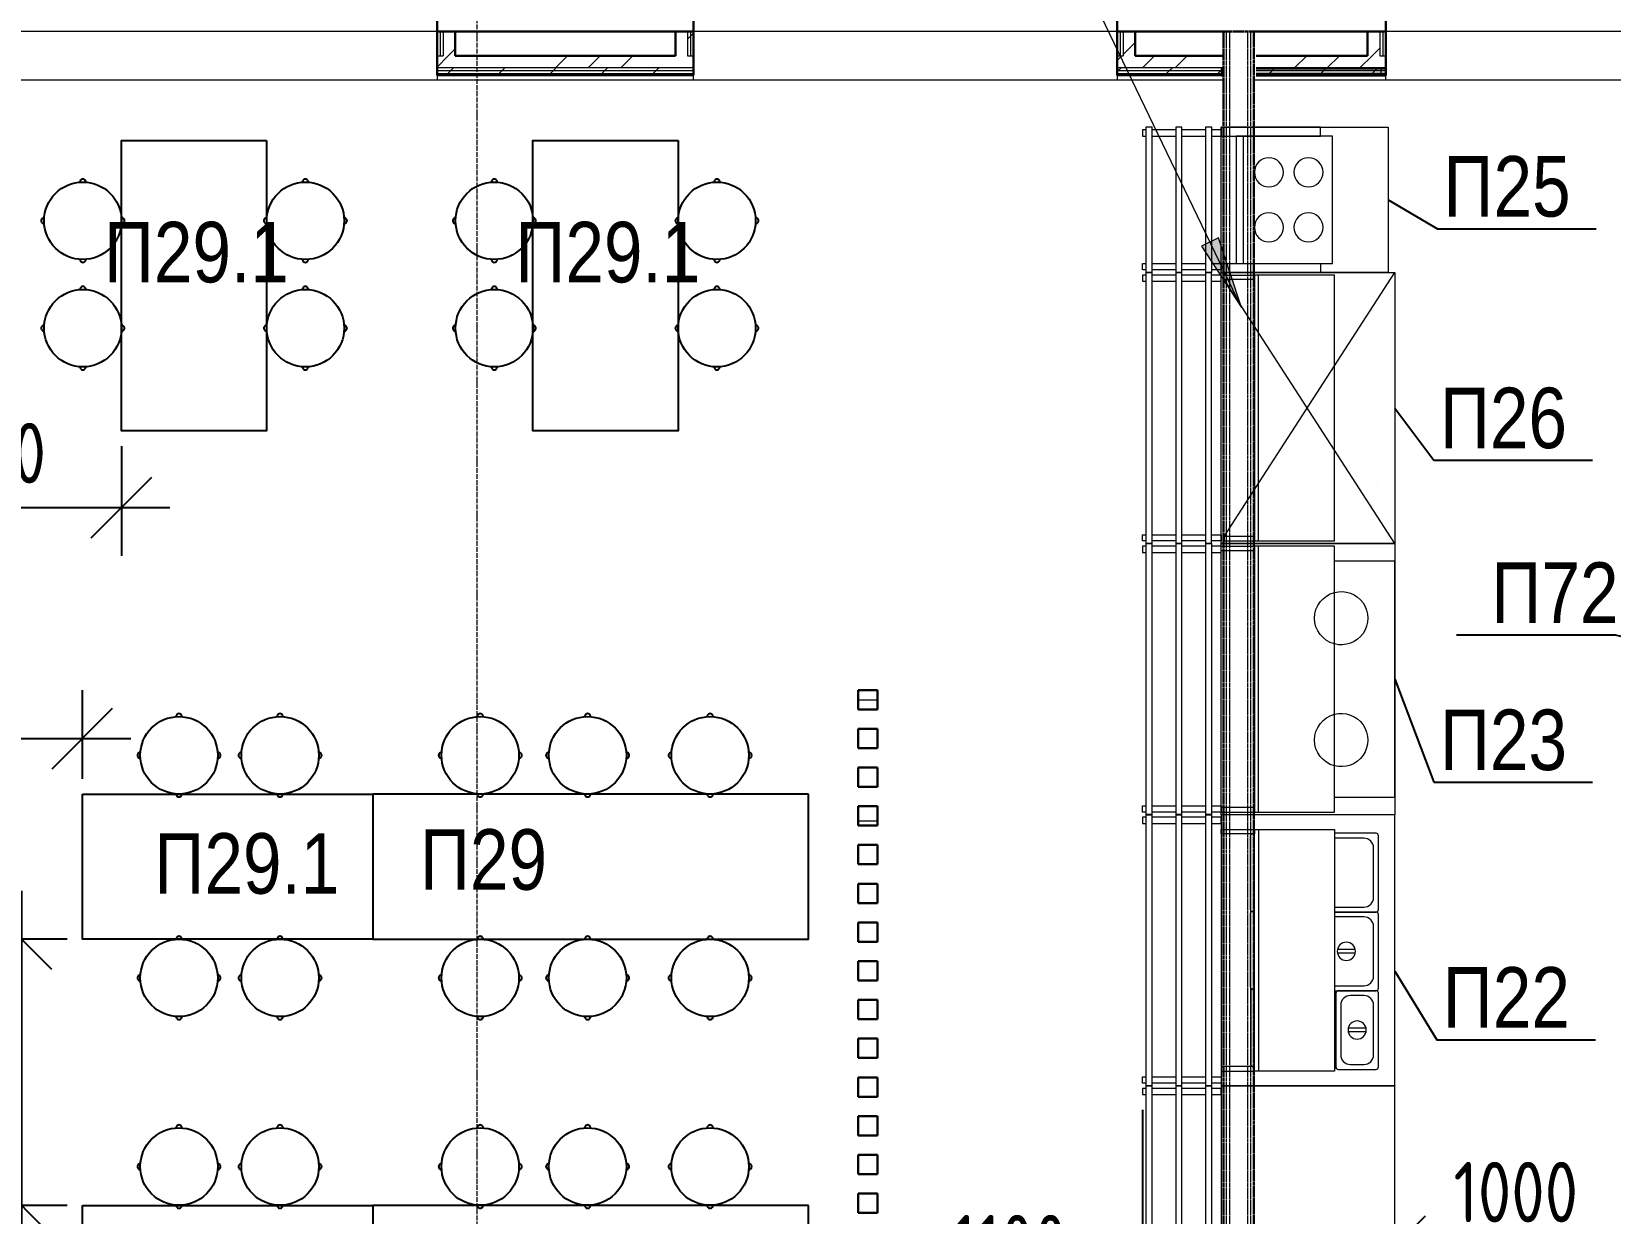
# Model space of a CAD drawing. Header units: millimetres. Extents: x -215207 to 92095, y -30385 to 123050.
# Drawn here: x -159975 to -153452, y 26559 to 31441 of the extents above; entities that cross this region are included whole.
import ezdxf
from ezdxf import colors
from ezdxf.entities.mleader import LeaderData, LeaderLine
from ezdxf.enums import TextEntityAlignment as Align
from ezdxf.math import Vec2, Vec3

# ---------------------------------------------------------------- set-up
doc = ezdxf.new("R2010")
doc.units = ezdxf.units.MM
doc.linetypes.add('ADSK_Линия сетки', pattern=[25, 20, -2.5, 0, -2.5])
doc.linetypes.add('ADSK_Сверху', pattern=[4.5, 3, -1.5])
for name, color, linetype, lineweight in [('Аннотация', 7, 'Continuous', 20), ('ДОНМ_ТХ_Анно', 84, 'Continuous', 20), ('ОБОРУДОВАНИЕ И МЕБЕЛЬ', 252, 'Continuous', 18), ('Ограждение', 7, 'Continuous', 9), ('Оси', 7, 'Continuous', 9), ('Стены внутренние', 7, 'Continuous', 20), ('Стены наружные', 7, 'Continuous', 20), ('Стены штриховка', 7, 'Continuous', 9), ('ТХ Вспомогательное оборудование', 86, 'Continuous', 9), ('ТХ Тепловое оборудование', 14, 'Continuous', 9), ('ТХ Холодильное оборудование', 150, 'Continuous', 9), ('ТХ ЭО (электрооборудование)', 20, 'Continuous', 13)]:
    doc.layers.add(name, color=color, linetype=linetype, lineweight=lineweight)
for name, color, linetype in [('тх разм', 7, 'Continuous'), ('ТХ_(нейтральное оборудование_мебель)', 32, 'Continuous'), ('ТХ_ПД_ЭО (все электрическое оборудование - кроме вытяжных зонтов)', 20, 'Continuous'), ('ТХ_размеры', 7, 'Continuous')]:
    doc.layers.add(name, color=color, linetype=linetype)
doc.styles.add('ГОСТ 2.304', font='CS_Gost2304.shx')
doc.styles.add('ТХ_ДОНМ', font='ARIALN.TTF')
doc.dimstyles.new('СПДС', dxfattribs={"dimscale": 100, "dimtxt": 2.5, "dimasz": 2.5, "dimexe": 2, "dimexo": 0.625, "dimgap": 1, "dimtad": 1, "dimdec": 0, "dimtxsty": 'ГОСТ 2.304', "dimblk": 'OBLIQUE', "dimblk1": 'OBLIQUE', "dimblk2": 'OBLIQUE', "dimcen": 2.5, "dimdle": 2, "dimadec": 0, "dimazin": 2, "dimtfac": 0.75, "dimtdec": 4, "dimtmove": 1, "dimatfit": 3, "dimfxl": 0, "dimtolj": 1, "dimarcsym": 0})

# ---------------------------------------------------------------- blocks, each defined once
blk = doc.blocks.new('1 этаж 21082025')
at = {"layer": 'Аннотация', "lineweight": 20}
blk.add_hatch(color=256, dxfattribs=at).paths.add_polyline_path([(44958.7, -1139.3), (44864.2, -851.8), (44793.1, -886.1)])
for p, q in [((44958.7, -1139.3), (43185.2, 2546.3)), ((44864.2, -851.8), (44793.1, -886.1)), ((44793.1, -886.1), (44958.7, -1139.3)), ((44958.7, -1139.3), (44864.2, -851.8))]:
    blk.add_line(p, q, dxfattribs=at)
at = {"layer": 'Ограждение'}
for p, q in [((41635, 0), (39885, 0)), ((44445, 0), (42695, 0)), ((47305, 0), (45555, 0)), ((41635, -180), (41635, -200)), ((42695, -200), (42695, -180)), ((44445, -180), (44445, -200)), ((45555, -200), (45555, -182)), ((44885, -200), (33200, -200)), ((41635, -200), (39885, -200)), ((44445, -200), (42695, -200)), ((47400, -200), (45009.9, -200)), ((47305, -200), (45555, -200))]:
    blk.add_line(p, q, dxfattribs=at)
at = {"layer": 'Оси', "linetype": 'ADSK_Линия сетки'}
blk.add_line((41800, 5350.6), (41800, -60626.1), dxfattribs=at)
at = {"layer": 'Стены внутренние', "lineweight": 30}
for p, q in [((41635, 0), (41635, 550)), ((42695, 0), (42695, 550)), ((44445, 0), (44445, 550)), ((45555, 0), (45555, 550)), ((42620, 0), (41710, 0)), ((44520, 0), (44885, 0)), ((45480, 0), (45010, 0)), ((43455, -2720), (43375, -2720)), ((43375, -2720), (43375, -2800)), ((43455, -2800), (43455, -2720)), ((43375, -2800), (43455, -2800)), ((43455, -2880), (43375, -2880)), ((43375, -2880), (43375, -2960)), ((43455, -2960), (43455, -2880)), ((43375, -2960), (43455, -2960)), ((43455, -3040), (43375, -3040)), ((43375, -3040), (43375, -3120)), ((43455, -3120), (43455, -3040)), ((43375, -3120), (43455, -3120)), ((43455, -3200), (43375, -3200)), ((43375, -3200), (43375, -3280)), ((43455, -3280), (43455, -3200)), ((43375, -3280), (43455, -3280)), ((43455, -3360), (43375, -3360)), ((43375, -3360), (43375, -3440)), ((43455, -3440), (43455, -3360)), ((43375, -3440), (43455, -3440)), ((43455, -3520), (43375, -3520)), ((43375, -3520), (43375, -3600)), ((43455, -3600), (43455, -3520)), ((43375, -3600), (43455, -3600)), ((43455, -3680), (43375, -3680)), ((43375, -3680), (43375, -3760)), ((43455, -3760), (43455, -3680)), ((43375, -3760), (43455, -3760)), ((43455, -3840), (43375, -3840)), ((43375, -3840), (43375, -3920)), ((43455, -3920), (43455, -3840)), ((43375, -3920), (43455, -3920)), ((43455, -4000), (43375, -4000)), ((43375, -4000), (43375, -4080)), ((43455, -4080), (43455, -4000)), ((43375, -4080), (43455, -4080)), ((43455, -4160), (43375, -4160)), ((43375, -4160), (43375, -4240)), ((43455, -4240), (43455, -4160)), ((43375, -4240), (43455, -4240)), ((43455, -4320), (43375, -4320)), ((43375, -4320), (43375, -4400)), ((43455, -4400), (43455, -4320)), ((43375, -4400), (43455, -4400)), ((43455, -4480), (43375, -4480)), ((43375, -4480), (43375, -4560)), ((43455, -4560), (43455, -4480)), ((43375, -4560), (43455, -4560)), ((43455, -4640), (43375, -4640)), ((43375, -4640), (43375, -4720)), ((43455, -4720), (43455, -4640)), ((43375, -4720), (43455, -4720)), ((43455, -4800), (43375, -4800)), ((43375, -4800), (43375, -4880)), ((43455, -4880), (43455, -4800)), ((43375, -4880), (43455, -4880))]:
    blk.add_line(p, q, dxfattribs=at)
at = {"layer": 'Стены внутренние', "linetype": 'Continuous', "lineweight": 9}
for p, q in [((43375, -2760.3), (43455, -2760.3)), ((43375, -3260.3), (43455, -3260.3))]:
    blk.add_line(p, q, dxfattribs=at)
at = {"layer": 'Стены наружные', "linetype": 'Continuous', "lineweight": 9}
for p, q in [((41635, -6.1), (41641.1, 0)), ((42670, -31.8), (42682.5, -19.3)), ((42682.5, -19.3), (42695, -6.8)), ((44470, -94.8), (44520, -44.8)), ((41635, -146.4), (41681.4, -100)), ((41681.4, -100), (41710, -71.4)), ((42124.8, -150), (42174.8, -100)), ((42259.7, -150), (42309.7, -100)), ((42394.7, -150), (42444.7, -100)), ((44445, -119.8), (44464.8, -100)), ((44549.7, -150), (44599.7, -100)), ((44684.6, -150), (44734.6, -100)), ((45178.1, -150), (45228.1, -100)), ((45313, -150), (45363, -100)), ((45448, -150), (45498, -100)), ((45498, -100), (45530, -68)), ((41678.2, -175), (41690.7, -162.5)), ((41690.7, -162.5), (41703.2, -150)), ((41885.4, -180), (41890.4, -175)), ((41890.4, -175), (41902.9, -162.5)), ((41902.9, -162.5), (41915.4, -150)), ((42102.5, -175), (42115, -162.5)), ((42115, -162.5), (42127.5, -150)), ((42309.6, -180), (42314.6, -175)), ((42314.6, -175), (42327.1, -162.5)), ((42327.1, -162.5), (42339.6, -150)), ((42526.8, -175), (42539.3, -162.5)), ((42539.3, -162.5), (42551.8, -150)), ((44445, -166), (44448.5, -162.5)), ((44448.5, -162.5), (44461, -150)), ((44648.1, -175), (44660.6, -162.5)), ((44660.6, -162.5), (44673.1, -150)), ((44855.2, -180), (44860.2, -175)), ((44860.2, -175), (44872.7, -162.5)), ((44872.7, -162.5), (44885, -150.2)), ((45072.4, -175), (45084.9, -162.5)), ((45084.9, -162.5), (45097.4, -150)), ((45284.5, -175), (45297, -162.5)), ((45297, -162.5), (45309.5, -150)), ((45496.6, -175), (45509.1, -162.5)), ((45509.1, -162.5), (45521.6, -150)), ((45536, -182), (45536, -152))]:
    blk.add_line(p, q, dxfattribs=at)
at = {"layer": 'Стены наружные', "lineweight": 30}
for p, q in [((41635, 0), (41635, -175)), ((41710, 0), (41635, 0)), ((41710, -100), (41710, 0)), ((42620, 0), (42620, -100)), ((42695, 0), (42620, 0)), ((42695, -175), (42695, 0)), ((44445, 0), (44445, -175)), ((44520, 0), (44445, 0)), ((44520, -100), (44520, 0)), ((45480, 0), (45480, -100)), ((45555, 0), (45480, 0)), ((45555, -182), (45555, 0)), ((42620, -100), (41710, -100)), ((44885, -100), (44520, -100)), ((45480, -100), (45019.9, -100)), ((41635, -180), (41635, -175)), ((41635, -180), (42695, -180)), ((42695, -180), (42695, -175)), ((44445, -180), (44445, -175)), ((44445, -180), (44877.5, -180)), ((44877.5, -152), (44885, -152)), ((44877.5, -152), (44877.5, -175)), ((44877.5, -175), (44885, -175)), ((44877.5, -180), (44877.5, -182)), ((44877.5, -182), (44885, -182)), ((45019.9, -152), (45555, -152)), ((45555, -175), (45019.9, -175)), ((45019.9, -182), (45555, -182))]:
    blk.add_line(p, q, dxfattribs=at)
at = {"layer": 'Стены наружные', "linetype": 'ADSK_Сверху', "lineweight": 30}
for p, q in [((44885, 0), (44885, -9330)), ((44885, 0), (45010, 0)), ((45010, -7175), (45010, 0))]:
    blk.add_line(p, q, dxfattribs=at)
at = {"layer": 'Стены штриховка'}
for p, q in [((41647.5, 0), (41647.5, -100)), ((41660, 0), (41660, -100)), ((42670, 0), (42670, -100)), ((42682.5, 0), (42682.5, -100)), ((44457.5, 0), (44457.5, -100)), ((44470, 0), (44470, -100)), ((45530, 0), (45530, -100)), ((45542.5, 0), (45542.5, -100)), ((41635, -100), (41660, -100)), ((42670, -100), (42695, -100)), ((44445, -100), (44470, -100)), ((45530, -100), (45555, -100)), ((42695, -150), (41635, -150)), ((42695, -162.5), (41635, -162.5)), ((42695, -175), (41635, -175)), ((41635, -175), (42695, -175)), ((44885, -150), (44445, -150)), ((44885, -162.5), (44445, -162.5)), ((44877.5, -175), (44445, -175)), ((44445, -175), (44877.5, -175)), ((44877.5, -180), (44877.5, -175)), ((45555, -150), (45019.9, -150)), ((45555, -162.5), (45019.9, -162.5))]:
    blk.add_line(p, q, dxfattribs=at)
at = {"layer": 'Стены штриховка', "linetype": 'ADSK_Сверху'}
for p, q in [((44897.5, -7005), (44897.5, 0)), ((44910, -7005), (44910, 0)), ((44985, -7005), (44985, 0)), ((44997.5, -7005), (44997.5, 0))]:
    blk.add_line(p, q, dxfattribs=at)
blk = doc.blocks.new('ТХ_п.686')
at = {"layer": 'ТХ_(нейтральное оборудование_мебель)', "lineweight": 0}
for p, q in [((-187.9, 0), (-285, 0)), ((-65, 0), (-162.2, 0)), ((-285, -25.7), (-187.9, -25.7)), ((-162.2, -25.7), (-65, -25.7)), ((-285, -1072.6), (-187.9, -1072.6)), ((-187.9, -1098.3), (-285, -1098.3)), ((-162.2, -1072.6), (-65, -1072.6)), ((-65, -1098.3), (-162.2, -1098.3))]:
    blk.add_line(p, q, dxfattribs=at)
at = {"layer": 'ТХ_(нейтральное оборудование_мебель)', "lineweight": 0, "flags": 128}
for points in [[(-310.7, 0), (-325, 0), (-325, -25.7), (-310.7, -25.7)], [(-39.3, -25.7), (0.1, -25.7), (0.1, 0), (-39.3, 0)], [(-310.7, -1098.3), (-325, -1098.3), (-325, -1072.6), (-310.7, -1072.6)], [(-39.3, -1072.6), (0.1, -1072.6), (0.1, -1098.3), (-39.3, -1098.3)]]:
    blk.add_lwpolyline(points, dxfattribs=at)
for points in [[(-310.8, -1109.1), (-310.8, 10.9), (-285.1, 10.9), (-285.1, -1109.1)], [(-187.9, -1109.1), (-187.9, 10.9), (-162.2, 10.9), (-162.2, -1109.1)], [(-65.1, -1109.1), (-65.1, 10.9), (-39.4, 10.9), (-39.4, -1109.1)]]:
    blk.add_lwpolyline(points, close=True, dxfattribs=at)
at = {"layer": 'ТХ_ПД_ЭО (все электрическое оборудование - кроме вытяжных зонтов)', "lineweight": 0}
blk.add_line((153.9, 0), (153.9, -1098.3), dxfattribs=at)
at = {"layer": 'ТХ_ПД_ЭО (все электрическое оборудование - кроме вытяжных зонтов)', "lineweight": 0, "flags": 128}
for points in [[(0.1, 10.9), (0.1, -1109.1), (717.1, -1109.1), (717.1, 10.9)], [(137.6, 0), (137.6, -18.9), (0.1, -18.9), (0.1, 0)], [(467.9, 0), (467.9, -1098.3), (137.6, -1098.3), (137.6, 0)], [(137.6, -1098.3), (137.6, -1079.4), (0.1, -1079.4), (0.1, -1098.3)]]:
    blk.add_lwpolyline(points, close=True, dxfattribs=at)
blk.add_lwpolyline([(467.9, -61.8), (717.1, -61.8), (717.1, -1036.5), (467.9, -1036.5)], dxfattribs=at)
at = {"layer": 'ТХ_ПД_ЭО (все электрическое оборудование - кроме вытяжных зонтов)', "lineweight": 0}
for centre, radius, start, end in [((495.5, -297.4), 110, 104.50392, 255.49608), ((495.5, -297.4), 110, 255.49608, 104.50392), ((12.1, -638.2), 0.025, 90, 270), ((12.1, -638.2), 0.025, 270, 90), ((495.5, -800.9), 110, 104.50392, 255.49608), ((495.5, -800.9), 110, 255.49608, 104.50392)]:
    blk.add_arc(centre, radius, start, end, dxfattribs=at)
blk = doc.blocks.new('Направляющие L-1120мм')
at = {"layer": 'ТХ Вспомогательное оборудование', "color": 0, "lineweight": 0}
for points in [[(1009.2, 259.9), (-110.8, 259.9), (-110.8, 285.6), (1009.2, 285.6)], [(1009.2, 137.1), (-110.8, 137.1), (-110.8, 162.8), (1009.2, 162.8)], [(1009.2, 14.2), (-110.8, 14.2), (-110.8, 39.9), (1009.2, 39.9)]]:
    blk.add_lwpolyline(points, close=True, dxfattribs=at)
for points in [[(-74.3, 285.6), (-74.3, 325), (-100, 325), (-100, 285.6)], [(972.6, 285.6), (972.6, 325), (998.3, 325), (998.3, 285.6)], [(-100, 259.9), (-100, 162.8)], [(-74.3, 162.8), (-74.3, 259.9)], [(972.6, 162.8), (972.6, 259.9)], [(998.3, 259.9), (998.3, 162.8)], [(-100, 137.1), (-100, 39.9)], [(-74.3, 39.9), (-74.3, 137.1)], [(972.6, 39.9), (972.6, 137.1)], [(998.3, 137.1), (998.3, 39.9)], [(-100, 14.2), (-100, 0), (-74.3, 0), (-74.3, 14.2)], [(998.3, 14.2), (998.3, 0), (972.6, 0), (972.6, 14.2)]]:
    blk.add_lwpolyline(points, dxfattribs=at)
at = {"layer": 'ТХ Вспомогательное оборудование', "color": 0, "lineweight": 0, "const_width": 0.05}
blk.add_lwpolyline([(549.2, 325, 1), (549.1, 325, 1)], format="xyb", close=True, dxfattribs=at)
blk = doc.blocks.new('Мармит вторых блюд ПМЭС-70КМ-60')
at = {"layer": 'ТХ Тепловое оборудование', "color": 0, "ltscale": 0.2}
blk.add_lwpolyline([(1020, -12), (-100, -12), (-100, 705), (1020, 705)], close=True, dxfattribs=at)
at = {"layer": 'ТХ Тепловое оборудование', "color": 0}
blk.add_lwpolyline([(283, 461.6), (-22, 461.6, -0.414214), (-32, 471.6), (-32, 627.6, -0.414214), (-22, 637.6), (283, 637.6, -0.414214), (293, 627.6), (293, 471.6, -0.414214)], format="xyb", close=True, dxfattribs=at)
at = {"layer": 'ТХ Тепловое оборудование', "color": 0, "lineweight": 0}
blk.add_lwpolyline([(233, 481.6), (28, 481.6, -0.414214), (-12, 521.6), (-12, 577.6, -0.414214), (28, 617.6), (233, 617.6, -0.414214), (273, 577.6), (273, 521.6, -0.414214)], format="xyb", close=True, dxfattribs=at)
at = {"layer": 'ТХ Тепловое оборудование', "color": 0, "const_width": 0.406}
blk.add_lwpolyline([(25.2, 590, -1), (24.8, 590, -1)], format="xyb", close=True, dxfattribs=at)
at = {"layer": 'ТХ Тепловое оборудование', "color": 0}
for points in [[(293, 455.8), (293, 627.6, -0.414214), (303, 637.6), (608, 637.6, -0.414214), (618, 627.6), (618, 455.8)], [(618, 455.8), (618, 627.6, -0.414214), (628, 637.6), (933, 637.6, -0.414214), (943, 627.6), (943, 455.8)], [(-31.1, 455.8, -0.290194), (-22, 461.6), (283, 461.6, -0.290194), (292, 455.8, -0.290194)], [(299.9, 125.5), (299.9, 119.7, -0.414214), (290.1, 109.8), (-10.4, 109.8, -0.414214), (-20.3, 119.7), (-20.3, 125.5)], [(620.1, 125.5), (620.1, 117.7, -0.414214), (610.2, 107.8), (309.8, 107.8, -0.414214), (299.9, 117.7), (299.9, 125.5)], [(940.3, 125.5), (940.3, 117.7, -0.414214), (930.4, 107.8), (629.9, 107.8, -0.414214), (620.1, 117.7), (620.1, 125.5)]]:
    blk.add_lwpolyline(points, format="xyb", dxfattribs=at)
at = {"layer": 'ТХ Тепловое оборудование', "color": 0, "lineweight": 0}
for points in [[(313, 455.8), (313, 577.6, -0.414214), (353, 617.6), (558, 617.6, -0.414214), (598, 577.6), (598, 455.8)], [(638, 455.8), (638, 577.6, -0.414214), (678, 617.6), (883, 617.6, -0.414214), (923, 577.6), (923, 455.8)]]:
    blk.add_lwpolyline(points, format="xyb", dxfattribs=at)
at = {"layer": 'ТХ Тепловое оборудование', "color": 0, "lineweight": 5}
for points in [[(123, 586.2), (123, 512.9)], [(138, 586.2), (138, 512.9)], [(448, 541.7), (448, 468.4)], [(463, 541.7), (463, 468.4)]]:
    blk.add_lwpolyline(points, dxfattribs=at)
at = {"layer": 'ТХ Тепловое оборудование', "color": 0}
for points in [[(959.2, 455.8), (-39.2, 455.8), (-39.2, 125.5), (959.2, 125.5)], [(-39.2, 125.5), (-20.3, 125.5), (-20.3, -12), (-39.2, -12)], [(959.2, 125.5), (940.3, 125.5), (940.3, -12), (959.2, -12)]]:
    blk.add_lwpolyline(points, close=True, dxfattribs=at)
at = {"layer": 'ТХ Тепловое оборудование', "color": 0, "lineweight": 0}
blk.add_lwpolyline([(959.2, 141.8), (-39.2, 141.8)], dxfattribs=at)
at = {"layer": 'ТХ Тепловое оборудование', "color": 0, "lineweight": 5}
for centre in [(130.5, 549.6), (455.5, 505.1)]:
    blk.add_circle(centre, 37.4, dxfattribs=at)
blk = doc.blocks.new('Прилавок холодильный ПВВ-70К-НШ')
at = {"layer": 'ТХ Холодильное оборудование', "color": 5}
for points in [[(-100, -12), (1020, -12), (1020, 705), (-100, 705)], [(-89.2, 455.9), (1009.2, 455.9), (1009.2, 125.5), (-89.2, 125.5)], [(-89.2, 125.5), (-70.3, 125.5), (-70.3, 0), (-89.2, 0)], [(1009.2, 125.5), (990.3, 125.5), (990.3, 0), (1009.2, 0)]]:
    blk.add_lwpolyline(points, close=True, dxfattribs=at)
at = {"layer": 'ТХ Холодильное оборудование', "color": 5, "lineweight": 5}
for points in [[(-100, 705), (990.3, 0)], [(-70.3, 0), (1020, 705)]]:
    blk.add_lwpolyline(points, dxfattribs=at)
at = {"layer": 'ТХ Холодильное оборудование', "color": 0, "const_width": 0.406}
blk.add_lwpolyline([(140.2, 635, -1), (139.8, 635, -1)], format="xyb", close=True, dxfattribs=at)
at = {"layer": 'ТХ Холодильное оборудование', "color": 5, "lineweight": 0}
blk.add_lwpolyline([(-89.2, 141.8), (1009.2, 141.8)], dxfattribs=at)
blk = doc.blocks.new('Прилавок для столовых приборов ПСП-70КМ')
at = {"layer": 'ТХ Вспомогательное оборудование', "color": 0}
for points in [[(0, 0), (600, 0), (600, 690), (0, 690)], [(37.2, 459.7), (562.8, 459.7), (562.8, 61.4), (37.2, 61.4)], [(37.2, 409.9), (0, 409.9), (0, 0), (37.2, 0)], [(562.8, 409.9), (600, 409.9), (600, 0), (562.8, 0)]]:
    blk.add_lwpolyline(points, close=True, dxfattribs=at)
blk.add_lwpolyline([(37.2, 92.4), (562.8, 92.4)], dxfattribs=at)
for centre in [(186.3, 360.6), (413.7, 360.6), (186.3, 197.1), (413.7, 197.1)]:
    blk.add_circle(centre, 60, dxfattribs=at)
blk = doc.blocks.new('напр')
at = {"layer": 'ТХ Вспомогательное оборудование'}
for points in [[(573562.9, -149489.4), (574162.9, -149489.4), (574162.9, -149515.1), (573562.9, -149515.1)], [(573562.9, -149612.2), (574162.9, -149612.2), (574162.9, -149637.9), (573562.9, -149637.9)], [(573562.9, -149735.1), (574162.9, -149735.1), (574162.9, -149760.8), (573562.9, -149760.8)]]:
    blk.add_lwpolyline(points, close=True, dxfattribs=at)
for points in [[(573573.7, -149489.4), (573573.7, -149475.1), (573599.4, -149475.1), (573599.4, -149489.4)], [(574152.1, -149489.4), (574152.1, -149475.1), (574126.4, -149475.1), (574126.4, -149489.4)], [(573573.7, -149612.2), (573573.7, -149515.1)], [(573599.4, -149515.1), (573599.4, -149612.2)], [(574126.4, -149515.1), (574126.4, -149612.2)], [(574152.1, -149612.2), (574152.1, -149515.1)], [(573573.7, -149735.1), (573573.7, -149637.9)], [(573599.4, -149637.9), (573599.4, -149735.1)], [(574126.4, -149637.9), (574126.4, -149735.1)], [(574152.1, -149735.1), (574152.1, -149637.9)], [(573599.4, -149760.8), (573599.4, -149800.2), (573573.7, -149800.2), (573573.7, -149760.8)], [(574126.4, -149760.8), (574126.4, -149800.2), (574152.1, -149800.2), (574152.1, -149760.8)]]:
    blk.add_lwpolyline(points, dxfattribs=at)
blk = doc.blocks.new('Прилавок для горячих напитков ПГН-70КМ')
at = {"layer": 'ТХ Вспомогательное оборудование', "color": 18, "true_color": 0x000000}
blk.add_lwpolyline([(1120, 717), (0, 717), (0, 0), (1120, 0)], close=True, dxfattribs=at)
at = {"layer": 'ТХ Вспомогательное оборудование', "color": 0, "const_width": 0.4056}
blk.add_lwpolyline([(124.7972, 590, 1), (125.2028, 590, 1)], format="xyb", close=True, dxfattribs=at)
blk = doc.blocks.new('_Oblique')
at = {"color": 0, "linetype": 'ByBlock', "lineweight": -2}
blk.add_line((-0.5, -0.5), (0.5, 0.5), dxfattribs=at)
blk = doc.blocks.new('*D523')
at = {"layer": 'Defpoints', "color": 0, "transparency": 16777216}
for p in [(-154342.8, 26537.7), (-154342.8, 26422.3), (-153342.8, 26422.3)]:
    blk.add_point(p, dxfattribs=at)
at = {"layer": 'ТХ_размеры', "color": 0, "lineweight": -2, "transparency": 16777216}
for p, q in [((-153142.8, 26422.3), (-154542.8, 26422.3)), ((-154342.8, 26475.2), (-154342.8, 26222.3)), ((-153342.8, 26359.8), (-153342.8, 26222.3))]:
    blk.add_line(p, q, dxfattribs=at)
at = {"layer": 'ТХ_размеры', "color": 0, "lineweight": -2, "transparency": 16777216, "xscale": 250, "yscale": 250, "zscale": 250, "rotation": 180}
blk.add_blockref('_Oblique', (-154342.8, 26422.3), dxfattribs=at)
at = {"layer": 'ТХ_размеры', "color": 0, "lineweight": -2, "transparency": 16777216, "xscale": 250, "yscale": 250, "zscale": 250}
blk.add_blockref('_Oblique', (-153342.8, 26422.3), dxfattribs=at)
at = {"layer": 'ТХ_размеры', "color": 0, "transparency": 16777216, "insert": (-153842.8, 26647.3), "char_height": 250, "attachment_point": 5, "style": 'ГОСТ 2.304', "bg_fill": 3, "box_fill_scale": 1.1, "bg_fill_color": 256, "bg_fill_true_color": 13158600, "bg_fill_transparency": 0}
blk.add_mtext('\\A1;1000', dxfattribs=at)
blk = doc.blocks.new('*D524')
at = {"layer": 'Defpoints', "color": 0, "transparency": 16777216}
for p in [(-155384.8, 27049.9), (-156484.8, 26481.4), (-156484.8, 26203.4)]:
    blk.add_point(p, dxfattribs=at)
at = {"layer": 'ТХ_размеры', "color": 0, "lineweight": -2, "transparency": 16777216}
for p, q in [((-155384.8, 26987.4), (-155384.8, 26003.4)), ((-156484.8, 26418.9), (-156484.8, 26003.4)), ((-155184.8, 26203.4), (-156684.8, 26203.4))]:
    blk.add_line(p, q, dxfattribs=at)
at = {"layer": 'ТХ_размеры', "color": 0, "lineweight": -2, "transparency": 16777216, "xscale": 250, "yscale": 250, "zscale": 250, "rotation": 180}
blk.add_blockref('_Oblique', (-156484.8, 26203.4), dxfattribs=at)
at = {"layer": 'ТХ_размеры', "color": 0, "lineweight": -2, "transparency": 16777216, "xscale": 250, "yscale": 250, "zscale": 250}
blk.add_blockref('_Oblique', (-155384.8, 26203.4), dxfattribs=at)
at = {"layer": 'ТХ_размеры', "color": 0, "transparency": 16777216, "insert": (-155934.8, 26428.4), "char_height": 250, "attachment_point": 5, "style": 'ГОСТ 2.304', "bg_fill": 3, "box_fill_scale": 1.1, "bg_fill_color": 256, "bg_fill_true_color": 13158600, "bg_fill_transparency": 0}
blk.add_mtext('\\A1;1100', dxfattribs=at)
blk = doc.blocks.new('Табурет к обеденному столу')
at = {"layer": 'ТХ_(нейтральное оборудование_мебель)'}
blk.add_circle((19569, 43946), 160, dxfattribs=at)
for centre, start, end in [((19569, 44106), 357.8509, 182.1491), ((19409, 43946), 87.8509, 272.1491), ((19729, 43946), 267.8509, 92.1491), ((19569, 43786), 177.8509, 2.1491)]:
    blk.add_arc(centre, 12, start, end, dxfattribs=at)
blk = doc.blocks.new('*D526')
at = {"layer": 'Defpoints', "color": 0, "transparency": 16777216}
for p in [(-160703.9, 29791.5), (-159603.6, 29791.5), (-159603.6, 29475.1)]:
    blk.add_point(p, dxfattribs=at)
at = {"layer": 'ТХ_размеры', "color": 0, "lineweight": -2, "transparency": 16777216}
for p, q in [((-160703.9, 29729), (-160703.9, 29275.1)), ((-159603.6, 29729), (-159603.6, 29275.1)), ((-160903.9, 29475.1), (-159403.6, 29475.1))]:
    blk.add_line(p, q, dxfattribs=at)
at = {"layer": 'ТХ_размеры', "color": 0, "lineweight": -2, "transparency": 16777216, "xscale": 250, "yscale": 250, "zscale": 250, "rotation": 180}
blk.add_blockref('_Oblique', (-160703.9, 29475.1), dxfattribs=at)
at = {"layer": 'ТХ_размеры', "color": 0, "lineweight": -2, "transparency": 16777216, "xscale": 250, "yscale": 250, "zscale": 250}
blk.add_blockref('_Oblique', (-159603.6, 29475.1), dxfattribs=at)
at = {"layer": 'ТХ_размеры', "color": 0, "transparency": 16777216, "insert": (-160153.8, 29700.1), "char_height": 250, "attachment_point": 5, "style": 'ГОСТ 2.304', "bg_fill": 3, "box_fill_scale": 1.1, "bg_fill_color": 256, "bg_fill_true_color": 13158600, "bg_fill_transparency": 0}
blk.add_mtext('\\A1;1100', dxfattribs=at)
blk = doc.blocks.new('*D527')
at = {"layer": 'Defpoints', "color": 0, "transparency": 16777216}
for p in [(-159765, 28521), (-160965, 28291.5), (-159765, 28291.5)]:
    blk.add_point(p, dxfattribs=at)
at = {"layer": 'ТХ_размеры', "color": 0, "lineweight": -2, "transparency": 16777216}
for p, q in [((-160965, 28354), (-160965, 28721)), ((-159765, 28354), (-159765, 28721)), ((-161165, 28521), (-159565, 28521))]:
    blk.add_line(p, q, dxfattribs=at)
at = {"layer": 'ТХ_размеры', "color": 0, "lineweight": -2, "transparency": 16777216, "xscale": 250, "yscale": 250, "zscale": 250, "rotation": 180}
blk.add_blockref('_Oblique', (-160965, 28521), dxfattribs=at)
at = {"layer": 'ТХ_размеры', "color": 0, "lineweight": -2, "transparency": 16777216, "xscale": 250, "yscale": 250, "zscale": 250}
blk.add_blockref('_Oblique', (-159765, 28521), dxfattribs=at)
at = {"layer": 'ТХ_размеры', "color": 0, "transparency": 16777216, "insert": (-160365, 28755.7), "char_height": 250, "attachment_point": 5, "style": 'ГОСТ 2.304', "bg_fill": 3, "box_fill_scale": 1.1, "bg_fill_color": 256, "bg_fill_true_color": 13158600, "bg_fill_transparency": 0}
blk.add_mtext('\\A1;1200', dxfattribs=at)
blk = doc.blocks.new('*D553')
at = {"layer": 'Defpoints', "color": 0, "ltscale": 100, "transparency": 16777216}
for p in [(-159765, 27691.5), (-160016.2, 26591.5), (-159765, 26591.5)]:
    blk.add_point(p, dxfattribs=at)
at = {"layer": 'тх разм', "color": 0, "lineweight": -2, "ltscale": 100, "transparency": 16777216}
for p, q in [((-160016.2, 27891.5), (-160016.2, 26391.5)), ((-159827.5, 27691.5), (-160216.2, 27691.5)), ((-159827.5, 26591.5), (-160216.2, 26591.5))]:
    blk.add_line(p, q, dxfattribs=at)
at = {"layer": 'тх разм', "color": 0, "lineweight": -2, "ltscale": 100, "transparency": 16777216, "xscale": 250, "yscale": 250, "zscale": 250}
for p, rotation in [((-160016.2, 27691.5), 90), ((-160016.2, 26591.5), 270)]:
    blk.add_blockref('_Oblique', p, dxfattribs=dict(at, rotation=rotation))
at = {"layer": 'тх разм', "color": 0, "ltscale": 100, "transparency": 16777216, "insert": (-160241.2, 27141.5), "char_height": 250, "attachment_point": 5, "rotation": 90, "style": 'ГОСТ 2.304', "bg_fill": 3, "box_fill_scale": 1.1, "bg_fill_color": 256, "bg_fill_true_color": 13158600, "bg_fill_transparency": 0}
blk.add_mtext('\\A1;1100', dxfattribs=at)
blk = doc.blocks.new('_None')

msp = doc.modelspace()

# ---------------------------------------------------------------- linework, layer by layer
at = {"layer": 'ТХ_(нейтральное оборудование_мебель)'}
for points in [[(-159003.6, 30991.4), (-159003.6, 29791.5), (-159603.6, 29791.5), (-159603.6, 30991.4), (-159003.6, 30991.4)], [(-157303.6, 30991.4), (-157303.6, 29791.5), (-157903.6, 29791.5), (-157903.6, 30991.4), (-157303.6, 30991.4)], [(-159765, 28291.5), (-158565.1, 28291.5), (-158565.1, 27691.5), (-159765, 27691.5), (-159765, 28291.5)], [(-156765.1, 28291.5), (-158565.1, 28291.5), (-158565.1, 27691.5), (-156765.1, 27691.5), (-156765.1, 28291.5)], [(-159765, 26591.5), (-158565.1, 26592.5), (-158565.1, 25992.5), (-159765, 25992.5), (-159765, 26592.5)], [(-156765.1, 26592.5), (-158565.1, 26592.5), (-158565.1, 25992.5), (-156765.1, 25992.5), (-156765.1, 26592.5)]]:
    msp.add_lwpolyline(points, dxfattribs=at)

# ---------------------------------------------------------------- block references
msp.add_blockref('1 этаж 21082025', (-199934.8, 31441.4))
at = {"layer": 'ОБОРУДОВАНИЕ И МЕБЕЛЬ', "xscale": -1}
for name, p, rotation in [('напр', (-304860, 604609.3), 90), ('Прилавок для столовых приборов ПСП-70КМ', (-155059.8, 30446.4), 270)]:
    msp.add_blockref(name, p, dxfattribs=dict(at, rotation=rotation))
at = {"layer": 'ТХ Вспомогательное оборудование', "xscale": -1, "rotation": 270}
for p in [(-155384.9, 29437.3), (-155384.8, 27197.3), (-155384.8, 26077.3)]:
    msp.add_blockref('Направляющие L-1120мм', p, dxfattribs=at)
at = {"layer": 'ТХ Вспомогательное оборудование', "rotation": 270}
msp.add_blockref('Прилавок для горячих напитков ПГН-70КМ', (-155059.8, 27086.4), dxfattribs=at)
at = {"layer": 'ТХ Тепловое оборудование', "xscale": -1, "rotation": 270}
msp.add_blockref('Мармит вторых блюд ПМЭС-70КМ-60', (-155047.8, 27186.4), dxfattribs=at)
at = {"layer": 'ТХ Холодильное оборудование', "xscale": -1, "rotation": 270}
msp.add_blockref('Прилавок холодильный ПВВ-70К-НШ', (-155047.8, 29426.4), dxfattribs=at)
at = {"layer": 'ТХ ЭО (электрооборудование)', "color": 0, "xscale": -1, "rotation": 180}
msp.add_blockref('ТХ_п.686', (-155059.8, 28217.3), dxfattribs=at)
at = {"layer": 'ТХ_(нейтральное оборудование_мебель)', "color": 5}
for p, rotation in [((-115817, 11090.9), 89.99999999999997), ((-114897.4, 11090.9), 89.99999999999997), ((-114117, 11090.9), 89.99999999999997), ((-113197.4, 11090.9), 89.99999999999997), ((-115817, 10647.2), 89.99999999999997), ((-114897.4, 10647.2), 89.99999999999997), ((-114117, 10647.2), 89.99999999999997), ((-113197.4, 10647.2), 89.99999999999997), ((-139796.7, 72397.8), 179.9999999999999), ((-139379.1, 72397.8), 179.9999999999999), ((-138552.3, 72397.8), 179.9999999999999), ((-138108.5, 72397.8), 179.9999999999999), ((-137602.4, 72397.8), 179.9999999999999), ((-139796.7, 71478.2), 179.9999999999999), ((-139379.1, 71478.2), 179.9999999999999), ((-138552.3, 71478.2), 179.9999999999999), ((-138108.5, 71478.2), 179.9999999999999), ((-137602.4, 71478.2), 179.9999999999999), ((-139796.7, 70698.8), 179.9999999999999), ((-139379.1, 70698.8), 179.9999999999999), ((-138552.3, 70698.8), 179.9999999999999), ((-138108.5, 70698.8), 179.9999999999999), ((-137602.4, 70698.8), 179.9999999999999)]:
    msp.add_blockref('Табурет к обеденному столу', p, dxfattribs=dict(at, rotation=rotation))

# ---------------------------------------------------------------- texts
at = {"layer": 'ДОНМ_ТХ_Анно', "style": 'ТХ_ДОНМ'}
for s, p in [('П29.1', (-159294, 30530.4)), ('П29.1', (-157594, 30530.4)), ('П29.1', (-159085.3, 28005)), ('П29', (-158107.6, 28021.3))]:
    msp.add_text(s, height=250, dxfattribs=at).set_placement(p, align=Align.MIDDLE_CENTER)

# ---------------------------------------------------------------- leaders
at = {"layer": 'ДОНМ_ТХ_Анно'}
ml = msp.add_multileader_mtext('Standard', dxfattribs=at)
ml.set_content('П25', color=256, style='ТХ_ДОНМ')
ml.set_leader_properties()
ml.set_arrow_properties(name='NONE')
ml.build(insert=Vec2(0, 0))
ml.multileader.update_dxf_attribs({"text_left_attachment_type": 6, "text_right_attachment_type": 6, "dogleg_length": 0.25, "arrow_head_size": 250})
ctx = ml.context
ctx.base_point, ctx.char_height, ctx.arrow_head_size, ctx.landing_gap_size, ctx.plane_origin = Vec3(-154166.4, 30627.1), 250, 250, 25, Vec3(-156762.6, 27070.5)
ctx.left_attachment, ctx.right_attachment = 6, 6
notes = []
notes.append((ctx, [(0, (1, 1, 0), (-154166.6, 30627.1), (1, 0), 0.25, [(0, [(-154369.8, 30746.4)], 0, [])])]))
ctx.mtext.insert, ctx.mtext.flow_direction = Vec3(-154141.4, 30927.1), 5
ml = msp.add_multileader_mtext('Standard', dxfattribs=at)
ml.set_content('П26', color=256, style='ТХ_ДОНМ')
ml.set_leader_properties()
ml.set_arrow_properties(name='NONE')
ml.build(insert=Vec2(0, 0))
ml.multileader.update_dxf_attribs({"text_left_attachment_type": 6, "text_right_attachment_type": 6, "dogleg_length": 0.25, "arrow_head_size": 250})
ctx = ml.context
ctx.base_point, ctx.char_height, ctx.arrow_head_size, ctx.landing_gap_size, ctx.plane_origin = Vec3(-154181.3, 29670.4), 250, 250, 25, Vec3(-156777.6, 26113.8)
ctx.left_attachment, ctx.right_attachment = 6, 6
notes.append((ctx, [(0, (1, 1, 0), (-154181.6, 29670.4), (1, 0), 0.25, [(0, [(-154342.8, 29886.4)], 0, [])])]))
ctx.mtext.insert, ctx.mtext.flow_direction = Vec3(-154156.3, 29970.4), 5
ml = msp.add_multileader_mtext('Standard', dxfattribs=at)
ml.set_content('П72', color=256, style='ТХ_ДОНМ')
ml.set_leader_properties()
ml.set_arrow_properties(name='NONE')
ml.build(insert=Vec2(0, 0))
ml.multileader.update_dxf_attribs({"text_left_attachment_type": 6, "text_right_attachment_type": 6, "dogleg_length": 0.25, "arrow_head_size": 250})
ctx = ml.context
ctx.base_point, ctx.char_height, ctx.arrow_head_size, ctx.landing_gap_size, ctx.plane_origin = Vec3(-153968.4, 28948.7), 250, 250, 25, Vec3(-155925.8, 24372.5)
ctx.left_attachment, ctx.right_attachment = 6, 6
notes.append((ctx, [(1, (1, 1, 0), (-153431.1, 28948.7), (-1, 0), 0.25, [(2, [(-153130.9, 28874.6)], 0, [])])]))
ctx.mtext.insert, ctx.mtext.flow_direction = Vec3(-153943.4, 29248.7), 5
ml = msp.add_multileader_mtext('Standard', dxfattribs=at)
ml.set_content('П23', color=256, style='ТХ_ДОНМ')
ml.set_leader_properties()
ml.set_arrow_properties(name='NONE')
ml.build(insert=Vec2(0, 0))
ml.multileader.update_dxf_attribs({"text_left_attachment_type": 6, "text_right_attachment_type": 6, "dogleg_length": 0.25, "arrow_head_size": 250})
ctx = ml.context
ctx.base_point, ctx.char_height, ctx.arrow_head_size, ctx.landing_gap_size, ctx.plane_origin = Vec3(-154181.3, 28340.7), 250, 250, 25, Vec3(-156777.6, 25041.8)
ctx.left_attachment, ctx.right_attachment = 6, 6
notes.append((ctx, [(0, (1, 1, 0), (-154181.6, 28340.7), (1, 0), 0.25, [(0, [(-154342.8, 28766.4)], 0, [])])]))
ctx.mtext.insert, ctx.mtext.flow_direction = Vec3(-154156.3, 28640.7), 5
ml = msp.add_multileader_mtext('Standard', dxfattribs=at)
ml.set_content('П22', color=256, style='ТХ_ДОНМ')
ml.set_leader_properties()
ml.set_arrow_properties(name='NONE')
ml.build(insert=Vec2(0, 0))
ml.multileader.update_dxf_attribs({"text_left_attachment_type": 6, "text_right_attachment_type": 6, "dogleg_length": 0.25, "arrow_head_size": 250})
ctx = ml.context
ctx.base_point, ctx.char_height, ctx.arrow_head_size, ctx.landing_gap_size, ctx.plane_origin = Vec3(-154169.3, 27276.6), 250, 250, 25, Vec3(-156765.6, 23720)
ctx.left_attachment, ctx.right_attachment = 6, 6
notes.append((ctx, [(0, (1, 1, 0), (-154169.6, 27276.6), (1, 0), 0.25, [(0, [(-154342.8, 27559.6)], 0, [])])]))
ctx.mtext.insert, ctx.mtext.flow_direction = Vec3(-154144.3, 27576.6), 5
for ctx, leaders in notes:
    for number, flags, end, landing, length, lines in leaders:
        leader = LeaderData()
        leader.index, (leader.has_last_leader_line, leader.has_dogleg_vector, leader.attachment_direction) = number, flags
        leader.last_leader_point, leader.dogleg_vector, leader.dogleg_length = Vec3(end), Vec3(landing), length
        for number, points, colour, breaks in lines:
            line = LeaderLine()
            line.index, line.vertices, line.color, line.breaks = number, Vec3.list(points), colors.encode_raw_color(colour), breaks
            leader.lines.append(line)
        ctx.leaders.append(leader)

# ---------------------------------------------------------------- next in the draw order: dimensions: what is measured, and where the dimension line sits
at = {"layer": 'тх разм', "ltscale": 100}
dim = msp.add_linear_dim(base=(-160016.2, 26591.5), p1=(-159765, 27691.5), p2=(-159765, 26591.5), angle=90, dimstyle='СПДС', dxfattribs=at)
dim.commit()
dim.dimension.update_dxf_attribs({"geometry": '*D553', "text_midpoint": (-160241.2, 27141.5)})
at = {"layer": 'ТХ_размеры'}
for base, p1, p2, picture, middle in [((-159603.6, 29475.1), (-160703.9, 29791.5), (-159603.6, 29791.5), '*D526', (-160153.8, 29700.1)), ((-159765, 28521), (-160965, 28291.5), (-159765, 28291.5), '*D527', (-160365, 28755.7)), ((-156484.8, 26203.4), (-155384.8, 27049.9), (-156484.8, 26481.4), '*D524', (-155934.8, 26428.4)), ((-154342.8, 26422.3), (-153342.8, 26422.3), (-154342.8, 26537.7), '*D523', (-153842.8, 26647.3))]:
    dim = msp.add_linear_dim(base=base, p1=p1, p2=p2, dimstyle='СПДС', dxfattribs=at)
    dim.commit()
    dim.dimension.update_dxf_attribs({"geometry": picture, "text_midpoint": middle})

doc.saveas('drawing.dxf')
